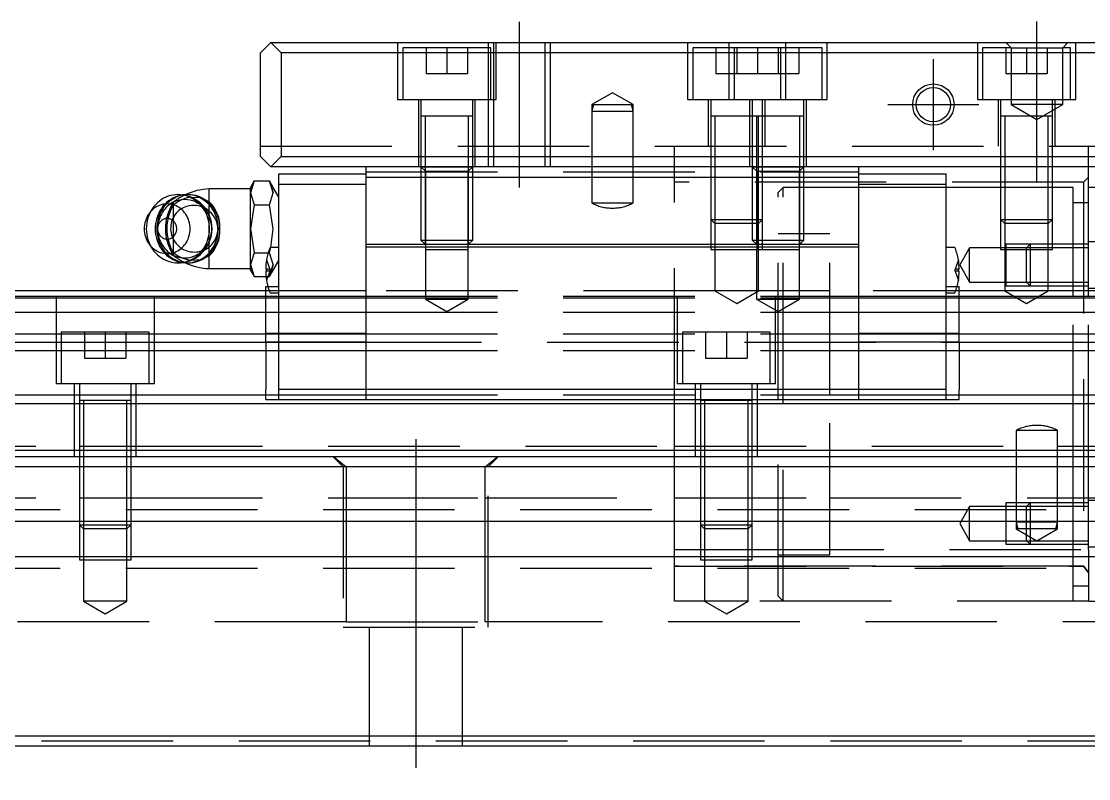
# Model space of a CAD drawing. Extents: x -13 to 750, y -349 to 120.
# Drawn here: x 131.9 to 235, y -320.8 to -247.6 of the extents above; entities that cross this region are included whole.
import ezdxf

# ---------------------------------------------------------------- set-up
doc = ezdxf.new("R2010")
doc.units = 0
doc.linetypes.add('CENTER', pattern=[50.8, 31.75, -6.35, 6.35, -6.35])
doc.linetypes.add('DASHED', pattern=[19.05, 12.7, -6.35])
doc.layers.get('0').update_dxf_attribs({"linetype": 'CONTINUOUS'})
doc.layers.add('CENTER', color=1, linetype='CENTER')

msp = doc.modelspace()

# ---------------------------------------------------------------- linework, layer by layer
at = {"color": 7, "linetype": 'CONTINUOUS'}
for p, q in [((156, -249.62), (155, -250.62)), ((157, -250.62), (156, -249.62)), ((156, -249.62), (304, -249.62)), ((155, -260.62), (155, -250.62)), ((157, -250.62), (157, -260.62)), ((303, -250.62), (157, -250.62)), ((175.5, -256.72), (170.5, -256.72)), ((175.5, -256.72), (170.5, -256.72)), ((202.35, -256.72), (198.5, -256.72)), ((203.5, -256.72), (198.5, -256.72)), ((202.5, -256.72), (202.35, -256.72)), ((207.5, -256.72), (202.5, -256.72)), ((155, -260.62), (156, -261.62)), ((156, -261.62), (157, -260.62)), ((157, -260.62), (303, -260.62)), ((304, -261.62), (156, -261.62)), ((165.2, -262.62), (165.2, -261.62)), ((212.8, -262.62), (212.8, -261.62)), ((235, -274.12), (235, -261.62)), ((156.77, -263.32), (156.77, -262.32)), ((156.77, -262.32), (165.2, -262.32)), ((165.2, -262.62), (212.8, -262.62)), ((165.2, -269.12), (165.2, -262.62)), ((212.8, -262.32), (221.23, -262.32)), ((212.8, -269.12), (212.8, -262.62)), ((221.23, -263.32), (221.23, -262.32)), ((154.04, -263.77), (150.04, -263.77)), ((150.04, -265.01), (150.04, -263.77)), ((154.4, -263), (154.04, -263.62)), ((154.4, -263), (154.04, -264.16)), ((154.04, -264.16), (154.04, -263.62)), ((154.4, -263), (154.4, -263)), ((154.4, -263), (155.87, -263)), ((156.22, -263.62), (155.87, -263)), ((156.22, -264.16), (155.87, -263)), ((156.77, -264.56), (156.22, -263.62)), ((156.77, -283.12), (156.77, -263.32)), ((156.77, -263.32), (165.2, -263.32)), ((212.8, -263.32), (221.23, -263.32)), ((221.23, -283.12), (221.23, -263.32)), ((238.77, -263.62), (235, -263.62)), ((145.24, -264.94), (145.05, -265.1)), ((145.44, -264.8), (145.24, -264.94)), ((145.64, -264.67), (145.44, -264.8)), ((145.86, -264.57), (145.64, -264.67)), ((146.08, -264.48), (145.86, -264.57)), ((146.31, -264.41), (146.08, -264.48)), ((146.55, -264.36), (146.31, -264.41)), ((146.78, -264.33), (146.55, -264.36)), ((147.02, -264.32), (146.78, -264.33)), ((147.26, -264.33), (147.02, -264.32)), ((147.5, -264.36), (147.26, -264.33)), ((147.88, -264.32), (147.47, -264.35)), ((147.73, -264.41), (147.5, -264.36)), ((147.96, -264.48), (147.73, -264.41)), ((148.12, -264.33), (147.88, -264.32)), ((148.03, -264.32), (147.88, -264.32)), ((148.19, -264.57), (147.96, -264.48)), ((148.27, -264.33), (148.03, -264.32)), ((148.36, -264.36), (148.12, -264.33)), ((148.4, -264.68), (148.19, -264.57)), ((148.51, -264.36), (148.27, -264.33)), ((148.59, -264.41), (148.36, -264.36)), ((148.61, -264.81), (148.4, -264.68)), ((148.74, -264.41), (148.51, -264.36)), ((148.82, -264.48), (148.59, -264.41)), ((148.81, -264.95), (148.61, -264.81)), ((148.97, -264.48), (148.74, -264.41)), ((149, -265.11), (148.81, -264.95)), ((149.04, -264.57), (148.82, -264.48)), ((149.2, -264.57), (148.97, -264.48)), ((149.26, -264.68), (149.04, -264.57)), ((149.42, -264.68), (149.2, -264.57)), ((149.47, -264.81), (149.26, -264.68)), ((149.28, -264.61), (150.04, -265.01)), ((149.62, -264.81), (149.42, -264.68)), ((149.67, -264.95), (149.47, -264.81)), ((149.82, -264.95), (149.62, -264.81)), ((149.86, -265.11), (149.67, -264.95)), ((150.01, -265.11), (149.82, -264.95)), ((154.04, -267.62), (154.04, -264.16)), ((154.04, -264.16), (154.4, -265.31)), ((155.87, -265.31), (156.22, -264.16)), ((144.56, -265.66), (144.2, -266.2)), ((144.43, -265.91), (144.31, -266.05)), ((144.56, -265.78), (144.43, -265.91)), ((144.71, -265.46), (144.56, -265.66)), ((144.69, -265.67), (144.56, -265.78)), ((144.84, -265.57), (144.69, -265.67)), ((144.88, -265.27), (144.71, -265.46)), ((144.99, -265.48), (144.84, -265.57)), ((145.05, -265.1), (144.88, -265.27)), ((145.15, -265.4), (144.99, -265.48)), ((145.31, -265.33), (145.15, -265.4)), ((145.48, -265.28), (145.31, -265.33)), ((145.65, -265.25), (145.48, -265.28)), ((145.82, -265.23), (145.65, -265.25)), ((146, -265.22), (145.82, -265.23)), ((146.17, -265.23), (146, -265.22)), ((146.34, -265.25), (146.17, -265.23)), ((146.51, -265.29), (146.34, -265.25)), ((146.68, -265.34), (146.51, -265.29)), ((146.84, -265.41), (146.68, -265.34)), ((147, -265.49), (146.84, -265.41)), ((147.15, -265.58), (147, -265.49)), ((147.29, -265.68), (147.15, -265.58)), ((147.43, -265.8), (147.29, -265.68)), ((147.56, -265.93), (147.43, -265.8)), ((147.67, -266.07), (147.56, -265.93)), ((149.17, -265.29), (149, -265.11)), ((149.34, -265.48), (149.17, -265.29)), ((149.49, -265.68), (149.34, -265.48)), ((149.62, -265.9), (149.49, -265.68)), ((149.74, -266.12), (149.62, -265.9)), ((150.03, -265.29), (149.86, -265.11)), ((150.19, -265.29), (150.01, -265.11)), ((150.2, -265.48), (150.03, -265.29)), ((150.35, -265.48), (150.19, -265.29)), ((150.34, -265.68), (150.2, -265.48)), ((150.48, -265.9), (150.34, -265.68)), ((150.5, -265.68), (150.35, -265.48)), ((150.59, -266.12), (150.48, -265.9)), ((150.63, -265.9), (150.5, -265.68)), ((150.75, -266.12), (150.63, -265.9)), ((154.4, -265.31), (154.04, -267.62)), ((154.4, -265.31), (155.87, -265.31)), ((156.22, -267.62), (155.87, -265.31)), ((143.88, -266.87), (143.83, -267.05)), ((143.94, -266.69), (143.88, -266.87)), ((144.02, -266.52), (143.94, -266.69)), ((144.1, -266.35), (144.02, -266.52)), ((144.2, -266.2), (144.1, -266.35)), ((144.31, -266.05), (144.2, -266.2)), ((145.28, -266.98), (145.23, -267.05)), ((145.33, -266.91), (145.28, -266.98)), ((145.39, -266.85), (145.33, -266.91)), ((145.46, -266.8), (145.39, -266.85)), ((145.52, -266.75), (145.46, -266.8)), ((145.59, -266.71), (145.52, -266.75)), ((145.67, -266.68), (145.59, -266.71)), ((145.75, -266.65), (145.67, -266.68)), ((145.82, -266.64), (145.75, -266.65)), ((145.9, -266.62), (145.82, -266.64)), ((145.99, -266.62), (145.9, -266.62)), ((146.07, -266.62), (145.99, -266.62)), ((146.15, -266.64), (146.07, -266.62)), ((146.22, -266.65), (146.15, -266.64)), ((146.3, -266.68), (146.22, -266.65)), ((146.38, -266.71), (146.3, -266.68)), ((146.45, -266.75), (146.38, -266.71)), ((146.52, -266.8), (146.45, -266.75)), ((146.58, -266.85), (146.52, -266.8)), ((146.64, -266.91), (146.58, -266.85)), ((146.69, -266.98), (146.64, -266.91)), ((146.74, -267.05), (146.69, -266.98)), ((147.78, -266.21), (147.67, -266.07)), ((147.88, -266.37), (147.78, -266.21)), ((147.96, -266.53), (147.88, -266.37)), ((148.03, -266.7), (147.96, -266.53)), ((148.09, -266.88), (148.03, -266.7)), ((148.14, -267.06), (148.09, -266.88)), ((149.84, -266.36), (149.74, -266.12)), ((149.92, -266.6), (149.84, -266.36)), ((149.98, -266.85), (149.92, -266.6)), ((150.03, -267.1), (149.98, -266.85)), ((150.69, -266.36), (150.59, -266.12)), ((150.78, -266.6), (150.69, -266.36)), ((150.85, -266.36), (150.75, -266.12)), ((150.84, -266.85), (150.78, -266.6)), ((150.89, -267.1), (150.84, -266.85)), ((150.93, -266.6), (150.85, -266.36)), ((151, -266.85), (150.93, -266.6)), ((151.04, -267.1), (151, -266.85)), ((143.8, -267.24), (143.77, -267.43)), ((143.77, -267.43), (143.77, -267.62)), ((143.77, -267.62), (143.77, -267.81)), ((143.77, -267.81), (143.8, -268)), ((143.83, -267.05), (143.8, -267.24)), ((143.8, -268), (143.83, -268.19)), ((145.08, -267.45), (145.06, -267.53)), ((145.06, -267.53), (145.06, -267.62)), ((145.06, -267.62), (145.06, -267.71)), ((145.06, -267.71), (145.08, -267.79)), ((145.09, -267.36), (145.08, -267.45)), ((145.08, -267.79), (145.09, -267.88)), ((145.12, -267.28), (145.09, -267.36)), ((145.09, -267.88), (145.12, -267.96)), ((145.15, -267.2), (145.12, -267.28)), ((145.12, -267.96), (145.15, -268.04)), ((145.19, -267.12), (145.15, -267.2)), ((145.15, -268.04), (145.19, -268.12)), ((145.23, -267.05), (145.19, -267.12)), ((146.79, -267.12), (146.74, -267.05)), ((146.82, -267.2), (146.79, -267.12)), ((146.79, -268.12), (146.82, -268.04)), ((146.85, -267.28), (146.82, -267.2)), ((146.82, -268.04), (146.85, -267.96)), ((146.88, -267.36), (146.85, -267.28)), ((146.85, -267.96), (146.88, -267.88)), ((146.9, -267.45), (146.88, -267.36)), ((146.88, -267.88), (146.9, -267.79)), ((146.91, -267.53), (146.9, -267.45)), ((146.9, -267.79), (146.91, -267.71)), ((146.91, -267.62), (146.91, -267.53)), ((146.91, -267.71), (146.91, -267.62)), ((148.18, -267.25), (148.14, -267.06)), ((148.14, -268.18), (148.18, -267.99)), ((148.2, -267.43), (148.18, -267.25)), ((148.18, -267.99), (148.2, -267.81)), ((148.2, -267.62), (148.2, -267.43)), ((148.2, -267.81), (148.2, -267.62)), ((150.06, -267.36), (150.03, -267.1)), ((150.03, -268.14), (150.06, -267.88)), ((150.07, -267.62), (150.06, -267.36)), ((150.06, -267.88), (150.07, -267.62)), ((150.92, -267.36), (150.89, -267.1)), ((150.89, -268.14), (150.92, -267.88)), ((150.93, -267.62), (150.92, -267.36)), ((150.92, -267.88), (150.93, -267.62)), ((151.07, -267.36), (151.04, -267.1)), ((151.04, -268.14), (151.07, -267.88)), ((151.08, -267.62), (151.07, -267.36)), ((151.07, -267.88), (151.08, -267.62)), ((154.04, -267.62), (154.4, -269.93)), ((154.04, -271.08), (154.04, -267.62)), ((156, -269.42), (156.22, -267.62)), ((143.83, -268.19), (143.88, -268.37)), ((143.88, -268.37), (143.94, -268.55)), ((143.94, -268.55), (144.02, -268.72)), ((144.02, -268.72), (144.1, -268.89)), ((144.1, -268.89), (144.2, -269.04)), ((144.2, -269.04), (144.31, -269.19)), ((144.2, -269.04), (144.56, -269.58)), ((145.19, -268.12), (145.23, -268.19)), ((145.23, -268.19), (145.28, -268.26)), ((145.28, -268.26), (145.33, -268.33)), ((145.33, -268.33), (145.39, -268.39)), ((145.39, -268.39), (145.46, -268.44)), ((145.46, -268.44), (145.52, -268.49)), ((145.52, -268.49), (145.59, -268.53)), ((145.59, -268.53), (145.67, -268.56)), ((145.67, -268.56), (145.75, -268.59)), ((145.75, -268.59), (145.82, -268.6)), ((145.82, -268.6), (145.9, -268.62)), ((145.9, -268.62), (145.99, -268.62)), ((145.99, -268.62), (146.07, -268.62)), ((146.07, -268.62), (146.15, -268.6)), ((146.15, -268.6), (146.22, -268.59)), ((146.22, -268.59), (146.3, -268.56)), ((146.3, -268.56), (146.38, -268.53)), ((146.38, -268.53), (146.45, -268.49)), ((146.45, -268.49), (146.52, -268.44)), ((146.52, -268.44), (146.58, -268.39)), ((146.58, -268.39), (146.64, -268.33)), ((146.64, -268.33), (146.69, -268.26)), ((146.69, -268.26), (146.74, -268.19)), ((146.74, -268.19), (146.79, -268.12)), ((147.67, -269.17), (147.78, -269.03)), ((147.78, -269.03), (147.88, -268.87)), ((147.88, -268.87), (147.96, -268.71)), ((147.96, -268.71), (148.03, -268.54)), ((148.03, -268.54), (148.09, -268.36)), ((148.09, -268.36), (148.14, -268.18)), ((149.74, -269.12), (149.84, -268.88)), ((149.84, -268.88), (149.92, -268.64)), ((149.92, -268.64), (149.98, -268.39)), ((149.98, -268.39), (150.03, -268.14)), ((150.59, -269.12), (150.69, -268.88)), ((150.69, -268.88), (150.78, -268.64)), ((150.75, -269.12), (150.85, -268.88)), ((150.78, -268.64), (150.84, -268.39)), ((150.84, -268.39), (150.89, -268.14)), ((150.85, -268.88), (150.93, -268.64)), ((150.93, -268.64), (151, -268.39)), ((151, -268.39), (151.04, -268.14)), ((144.31, -269.19), (144.43, -269.33)), ((144.43, -269.33), (144.56, -269.46)), ((144.56, -269.46), (144.69, -269.57)), ((144.56, -269.58), (144.71, -269.78)), ((144.69, -269.57), (144.84, -269.67)), ((144.71, -269.78), (144.88, -269.97)), ((144.84, -269.67), (144.99, -269.76)), ((144.88, -269.97), (145.05, -270.14)), ((144.99, -269.76), (145.15, -269.84)), ((145.15, -269.84), (145.31, -269.91)), ((145.31, -269.91), (145.48, -269.96)), ((145.48, -269.96), (145.65, -269.99)), ((145.65, -269.99), (145.82, -270.01)), ((145.82, -270.01), (146, -270.02)), ((146, -270.02), (146.17, -270.01)), ((146.17, -270.01), (146.34, -269.99)), ((146.34, -269.99), (146.51, -269.95)), ((146.51, -269.95), (146.68, -269.9)), ((146.68, -269.9), (146.84, -269.83)), ((146.84, -269.83), (147, -269.75)), ((147, -269.75), (147.15, -269.66)), ((147.15, -269.66), (147.29, -269.56)), ((147.29, -269.56), (147.43, -269.44)), ((147.43, -269.44), (147.56, -269.31)), ((147.56, -269.31), (147.67, -269.17)), ((149, -270.13), (149.17, -269.95)), ((149.17, -269.95), (149.34, -269.76)), ((149.34, -269.76), (149.49, -269.56)), ((149.49, -269.56), (149.62, -269.34)), ((149.62, -269.34), (149.74, -269.12)), ((149.86, -270.13), (150.03, -269.95)), ((150.01, -270.13), (150.19, -269.95)), ((150.03, -269.95), (150.2, -269.76)), ((150.19, -269.95), (150.35, -269.76)), ((150.2, -269.76), (150.34, -269.56)), ((150.34, -269.56), (150.48, -269.34)), ((150.35, -269.76), (150.5, -269.56)), ((150.48, -269.34), (150.59, -269.12)), ((150.5, -269.56), (150.63, -269.34)), ((150.63, -269.34), (150.75, -269.12)), ((154.4, -269.93), (154.04, -271.08)), ((154.4, -269.93), (155.74, -269.93)), ((156.77, -269.42), (155.99, -269.42)), ((165.2, -269.12), (212.8, -269.12)), ((165.2, -269.37), (165.2, -269.12)), ((165.2, -283.12), (165.2, -269.37)), ((165.2, -269.37), (212.8, -269.37)), ((212.8, -269.37), (212.8, -269.12)), ((212.8, -283.12), (212.8, -269.37)), ((222.01, -269.42), (221.23, -269.42)), ((145.05, -270.14), (145.24, -270.3)), ((145.24, -270.3), (145.44, -270.44)), ((145.44, -270.44), (145.64, -270.57)), ((145.64, -270.57), (145.86, -270.67)), ((145.86, -270.67), (146.08, -270.76)), ((146.08, -270.76), (146.31, -270.83)), ((146.31, -270.83), (146.55, -270.88)), ((146.55, -270.88), (146.78, -270.91)), ((146.78, -270.91), (147.02, -270.92)), ((147.02, -270.92), (147.26, -270.91)), ((147.26, -270.91), (147.5, -270.88)), ((147.47, -270.89), (147.88, -270.92)), ((147.5, -270.88), (147.73, -270.83)), ((147.73, -270.83), (147.96, -270.76)), ((147.88, -270.92), (148.12, -270.91)), ((147.88, -270.92), (148.03, -270.92)), ((147.96, -270.76), (148.19, -270.67)), ((148.03, -270.92), (148.27, -270.91)), ((148.12, -270.91), (148.36, -270.88)), ((148.19, -270.67), (148.4, -270.56)), ((148.27, -270.91), (148.51, -270.88)), ((148.36, -270.88), (148.59, -270.83)), ((148.4, -270.56), (148.61, -270.43)), ((148.51, -270.88), (148.74, -270.83)), ((148.59, -270.83), (148.82, -270.76)), ((148.61, -270.43), (148.81, -270.29)), ((148.74, -270.83), (148.97, -270.76)), ((148.81, -270.29), (149, -270.13)), ((148.82, -270.76), (149.04, -270.67)), ((148.97, -270.76), (149.2, -270.67)), ((149.04, -270.67), (149.26, -270.56)), ((149.2, -270.67), (149.42, -270.56)), ((149.26, -270.56), (149.47, -270.43)), ((150.04, -270.23), (149.28, -270.63)), ((149.42, -270.56), (149.62, -270.43)), ((149.47, -270.43), (149.67, -270.29)), ((149.62, -270.43), (149.82, -270.29)), ((149.67, -270.29), (149.86, -270.13)), ((149.82, -270.29), (150.01, -270.13)), ((150.04, -271.47), (150.04, -270.23)), ((154.04, -271.62), (154.04, -271.08)), ((154.04, -271.08), (154.4, -272.24)), ((150.04, -271.47), (154.04, -271.47)), ((154.04, -271.62), (154.4, -272.24)), ((155.5, -271.52), (155.58, -271.52)), ((155.58, -271.72), (155.5, -271.72)), ((155.58, -271.52), (155.58, -271.72)), ((222.42, -271.72), (222.42, -271.52)), ((222.42, -271.52), (222.5, -271.52)), ((222.5, -271.72), (222.42, -271.72)), ((154.4, -272.24), (154.4, -272.24)), ((154.4, -272.24), (155.53, -272.24)), ((155.5, -273.19), (155.71, -273.19)), ((155.5, -275.79), (155.5, -273.19)), ((222.29, -273.19), (222.5, -273.19)), ((222.5, -275.79), (222.5, -273.19)), ((0, -274.12), (155.5, -274.12)), ((155.5, -273.62), (28, -273.62)), ((155.99, -273.82), (156.77, -273.82)), ((221.23, -273.82), (222.01, -273.82)), ((222.5, -274.12), (237.5, -274.12)), ((0, -274.28), (155.5, -274.28)), ((222.5, -274.28), (237.5, -274.28)), ((0, -275.68), (155.5, -275.68)), ((155.5, -277.7), (155.5, -275.79)), ((222.5, -275.68), (237.5, -275.68)), ((222.5, -277.7), (222.5, -275.79)), ((0, -277.76), (155.5, -277.76)), ((155.5, -278.55), (155.5, -277.7)), ((155.5, -277.7), (156.77, -277.7)), ((221.23, -277.7), (222.5, -277.7)), ((222.5, -278.55), (222.5, -277.7)), ((222.5, -277.76), (237.5, -277.76)), ((0, -279.38), (155.5, -279.38)), ((155.5, -278.55), (155.5, -283.16)), ((155.5, -278.55), (156.77, -278.55)), ((221.23, -278.55), (222.5, -278.55)), ((222.5, -278.55), (222.5, -283.16)), ((222.5, -279.38), (237.5, -279.38)), ((155.5, -284.12), (155.5, -283.16)), ((156.77, -284.12), (156.77, -283.12)), ((156.77, -283.12), (165.2, -283.12)), ((165.2, -284.12), (165.2, -283.12)), ((165.2, -283.12), (212.8, -283.12)), ((212.8, -283.12), (221.23, -283.12)), ((212.8, -284.12), (212.8, -283.12)), ((221.23, -284.12), (221.23, -283.12)), ((222.5, -284.12), (222.5, -283.16)), ((0, -283.67), (155.5, -283.67)), ((0, -284.52), (460, -284.52)), ((142.5, -284.22), (137.5, -284.22)), ((155.5, -284.12), (156.77, -284.12)), ((156.77, -284.12), (165.2, -284.12)), ((165.2, -284.12), (212.8, -284.12)), ((202.5, -284.22), (197.5, -284.22)), ((212.8, -284.12), (221.23, -284.12)), ((221.23, -284.12), (222.5, -284.12)), ((222.5, -283.67), (237.5, -283.67)), ((0, -289.02), (460, -289.02)), ((1, -289.62), (459, -289.62)), ((458, -290.62), (2, -290.62)), ((458, -295.92), (2, -295.92)), ((458, -299.32), (2, -299.32)), ((2, -316.62), (458, -316.62)), ((459, -317.62), (1, -317.62))]:
    msp.add_line(p, q, dxfattribs=at)
at = {"color": 3, "linetype": 'DASHED'}
for p, q in [((168.25, -249.62), (168.25, -255.12)), ((168.75, -250.12), (168.75, -255.12)), ((177.25, -250.12), (168.75, -250.12)), ((171, -250.12), (171, -252.62)), ((173, -250.12), (173, -252.62)), ((175, -250.12), (175, -252.62)), ((177, -249.62), (177, -250.12)), ((177, -250.12), (177, -255.12)), ((177.25, -255.12), (177.25, -250.12)), ((177.5, -249.62), (177.5, -261.62)), ((177.75, -255.12), (177.75, -249.62)), ((182.5, -261.62), (182.5, -249.62)), ((183, -261.62), (183, -249.62)), ((196.25, -249.62), (196.25, -255.12)), ((196.75, -250.12), (196.75, -255.12)), ((200.75, -250.12), (196.75, -250.12)), ((199, -250.12), (199, -252.62)), ((200.25, -249.62), (200.25, -255.12)), ((200.75, -250.12), (200.75, -255.12)), ((209.25, -250.12), (200.75, -250.12)), ((201, -250.12), (201, -252.62)), ((203, -250.12), (203, -252.62)), ((205, -250.12), (205, -252.62)), ((205.25, -255.12), (205.25, -250.12)), ((205.75, -255.12), (205.75, -249.62)), ((207, -250.12), (207, -252.62)), ((209.25, -255.12), (209.25, -250.12)), ((209.75, -255.12), (209.75, -249.62)), ((224.25, -249.62), (224.25, -255.12)), ((224.75, -250.12), (224.75, -255.12)), ((227.5, -250.12), (224.75, -250.12)), ((227, -249.62), (227.5, -250.12)), ((227, -250.12), (227, -252.62)), ((227.5, -250.12), (227.5, -255.62)), ((227.5, -250.12), (232.5, -250.12)), ((229, -250.12), (229, -252.62)), ((231, -250.12), (231, -252.62)), ((232.5, -250.12), (233, -249.62)), ((232.5, -255.62), (232.5, -250.12)), ((233.25, -250.12), (232.5, -250.12)), ((233.25, -255.12), (233.25, -250.12)), ((233.75, -255.12), (233.75, -249.62)), ((171, -252.62), (173, -252.62)), ((173, -252.62), (175, -252.62)), ((199, -252.62), (201, -252.62)), ((201, -252.62), (203, -252.62)), ((203, -252.62), (205, -252.62)), ((205, -252.62), (207, -252.62)), ((227, -252.62), (229, -252.62)), ((229, -252.62), (231, -252.62)), ((189, -254.47), (187, -255.62)), ((191, -255.62), (189, -254.47)), ((168.25, -255.12), (177.75, -255.12)), ((170.25, -255.12), (170.25, -261.62)), ((170.5, -255.12), (170.5, -256.72)), ((175.5, -256.72), (175.5, -255.12)), ((175.75, -261.62), (175.75, -255.12)), ((177, -255.12), (177, -261.62)), ((187, -255.62), (187, -256.25)), ((187.17, -255.62), (187, -256.25)), ((187, -255.62), (189, -255.62)), ((189, -255.62), (191, -255.62)), ((191, -256.25), (190.83, -255.62)), ((191, -256.25), (191, -255.62)), ((196.25, -255.12), (200.25, -255.12)), ((198.25, -255.12), (198.25, -259.62)), ((198.5, -255.12), (198.5, -256.72)), ((200.25, -255.12), (209.75, -255.12)), ((202.25, -255.12), (202.25, -261.62)), ((202.5, -255.12), (202.5, -256.72)), ((203.5, -256.72), (203.5, -255.12)), ((203.75, -259.62), (203.75, -255.12)), ((207.5, -256.72), (207.5, -255.12)), ((207.75, -261.62), (207.75, -255.12)), ((224.25, -255.12), (233.75, -255.12)), ((226.25, -255.12), (226.25, -259.62)), ((226.5, -255.12), (226.5, -256.72)), ((227.5, -255.62), (230, -257.06)), ((232.5, -255.62), (227.5, -255.62)), ((230, -257.06), (232.5, -255.62)), ((231.5, -256.72), (231.5, -255.12)), ((231.75, -259.62), (231.75, -255.12)), ((170.5, -256.72), (170.5, -261.62)), ((170.5, -256.72), (170.5, -256.72)), ((170.5, -256.72), (170.5, -256.73)), ((175.5, -256.72), (170.5, -256.72)), ((170.9, -256.72), (170.9, -261.62)), ((175.1, -261.62), (175.1, -256.72)), ((175.5, -256.72), (175.5, -256.72)), ((175.5, -261.62), (175.5, -256.72)), ((175.5, -256.73), (175.5, -256.72)), ((187, -256.25), (187, -261.62)), ((187, -256.25), (191, -256.25)), ((191, -261.62), (191, -256.25)), ((198.5, -256.72), (198.5, -259.62)), ((198.5, -256.72), (198.5, -256.72)), ((198.5, -256.72), (198.5, -256.73)), ((203.5, -256.72), (198.5, -256.72)), ((198.9, -256.72), (198.9, -259.62)), ((202.5, -256.72), (202.5, -256.73)), ((202.5, -256.72), (202.5, -261.62)), ((202.5, -256.72), (202.5, -256.72)), ((207.5, -256.72), (202.5, -256.72)), ((202.9, -256.72), (202.9, -261.62)), ((203.1, -259.62), (203.1, -256.72)), ((203.5, -256.72), (203.5, -256.72)), ((203.5, -259.62), (203.5, -256.72)), ((203.5, -256.73), (203.5, -256.72)), ((207.1, -261.62), (207.1, -256.72)), ((207.5, -256.73), (207.5, -256.72)), ((207.5, -256.72), (207.5, -256.72)), ((207.5, -261.62), (207.5, -256.72)), ((226.5, -256.72), (226.5, -259.62)), ((226.5, -256.72), (226.5, -256.72)), ((226.5, -256.72), (226.5, -256.73)), ((231.5, -256.72), (226.5, -256.72)), ((226.9, -256.72), (226.9, -259.62)), ((231.1, -259.62), (231.1, -256.72)), ((231.5, -256.72), (231.5, -256.72)), ((231.5, -259.62), (231.5, -256.72)), ((231.5, -256.73), (231.5, -256.72)), ((155, -259.62), (305, -259.62)), ((195, -261.62), (195, -259.62)), ((198.5, -259.62), (198.5, -261.62)), ((198.5, -259.62), (198.5, -261.62)), ((198.9, -259.62), (198.9, -261.62)), ((203.1, -261.62), (203.1, -259.62)), ((203.5, -261.62), (203.5, -259.62)), ((203.5, -261.62), (203.5, -259.62)), ((226.5, -259.62), (226.5, -261.62)), ((226.5, -259.62), (226.5, -261.62)), ((226.9, -259.62), (226.9, -261.62)), ((231.1, -261.62), (231.1, -259.62)), ((231.5, -261.62), (231.5, -259.62)), ((231.5, -261.62), (231.5, -259.62)), ((235, -261.62), (235, -259.62)), ((170.5, -261.62), (170.94, -262.06)), ((170.5, -261.62), (170.5, -268.72)), ((170.5, -261.62), (175.5, -261.62)), ((170.9, -261.62), (170.9, -269.12)), ((175.06, -262.06), (175.5, -261.62)), ((175.1, -269.12), (175.1, -261.62)), ((175.5, -268.72), (175.5, -261.62)), ((187, -261.62), (187, -265.12)), ((191, -265.12), (191, -261.62)), ((195, -284.12), (195, -261.62)), ((198.5, -261.62), (198.5, -266.72)), ((198.5, -261.62), (198.5, -266.72)), ((198.9, -261.62), (198.9, -267.12)), ((202.5, -261.62), (202.94, -262.06)), ((202.5, -261.62), (202.5, -268.72)), ((202.5, -261.62), (207.5, -261.62)), ((202.9, -261.62), (202.9, -269.12)), ((203.1, -267.12), (203.1, -261.62)), ((203.5, -266.72), (203.5, -261.62)), ((203.5, -266.72), (203.5, -261.62)), ((207.06, -262.06), (207.5, -261.62)), ((207.1, -269.12), (207.1, -261.62)), ((207.5, -268.72), (207.5, -261.62)), ((226.5, -261.62), (226.5, -266.72)), ((226.5, -261.62), (226.5, -266.72)), ((226.9, -261.62), (226.9, -267.12)), ((231.1, -267.12), (231.1, -261.62)), ((231.5, -266.72), (231.5, -261.62)), ((231.5, -266.72), (231.5, -261.62)), ((165.2, -262.12), (212.8, -262.12)), ((170.94, -262.06), (170.94, -269.62)), ((170.94, -262.06), (175.06, -262.06)), ((175.06, -269.62), (175.06, -262.06)), ((202.94, -262.06), (202.94, -269.62)), ((202.94, -262.06), (207.06, -262.06)), ((207.06, -269.62), (207.06, -262.06)), ((235, -262.62), (234.5, -263.12)), ((154.04, -264.16), (154.4, -263)), ((155.87, -263), (156.22, -264.16)), ((234.5, -263.12), (195, -263.12)), ((205.5, -263.62), (205, -264.12)), ((207.1, -263.62), (205.5, -263.62)), ((205.5, -283.62), (205.5, -263.62)), ((207.5, -263.62), (207.1, -263.62)), ((212.8, -263.62), (207.5, -263.62)), ((221.23, -263.62), (212.8, -263.62)), ((226.5, -263.62), (221.23, -263.62)), ((226.9, -263.62), (226.5, -263.62)), ((231.1, -263.62), (226.9, -263.62)), ((231.5, -263.62), (231.1, -263.62)), ((233.5, -263.62), (231.5, -263.62)), ((233.5, -269.12), (233.5, -263.62)), ((234.5, -263.12), (234.5, -300.24)), ((146.12, -264.92), (145.93, -265.08)), ((146.24, -264.95), (146.05, -265.11)), ((146.33, -264.78), (146.12, -264.92)), ((146.44, -264.81), (146.24, -264.95)), ((146.54, -264.65), (146.33, -264.78)), ((146.65, -264.68), (146.44, -264.81)), ((146.76, -264.55), (146.54, -264.65)), ((146.86, -264.57), (146.65, -264.68)), ((146.68, -264.98), (146.92, -264.89)), ((146.99, -264.46), (146.76, -264.55)), ((147.09, -264.48), (146.86, -264.57)), ((146.92, -264.89), (147.18, -264.82)), ((147.23, -264.4), (146.99, -264.46)), ((147.05, -264.32), (147.02, -264.32)), ((147.32, -264.41), (147.09, -264.48)), ((147.18, -264.82), (147.44, -264.78)), ((147.47, -264.35), (147.23, -264.4)), ((147.55, -264.36), (147.32, -264.41)), ((147.44, -264.78), (147.7, -264.77)), ((147.79, -264.33), (147.55, -264.36)), ((147.7, -264.77), (147.96, -264.79)), ((148.03, -264.32), (147.79, -264.33)), ((147.96, -264.79), (148.22, -264.83)), ((148.22, -264.83), (148.47, -264.9)), ((148.26, -264.56), (149.28, -264.61)), ((148.47, -264.9), (148.72, -265)), ((205, -283.62), (205, -264.12)), ((144.43, -265.88), (144.31, -266.11)), ((144.56, -265.66), (144.43, -265.88)), ((145.29, -265.87), (145.17, -266.1)), ((145.43, -265.65), (145.29, -265.87)), ((145.43, -265.9), (145.31, -266.12)), ((145.58, -265.45), (145.43, -265.65)), ((145.56, -265.68), (145.43, -265.9)), ((145.71, -265.48), (145.56, -265.68)), ((145.75, -265.26), (145.58, -265.45)), ((145.88, -265.29), (145.71, -265.48)), ((145.93, -265.08), (145.75, -265.26)), ((146.05, -265.11), (145.88, -265.29)), ((146.6, -265.3), (146.6, -265.02)), ((146.6, -269.94), (146.6, -265.3)), ((148.72, -265), (148.95, -265.13)), ((148.95, -265.13), (148.99, -265.15)), ((149.16, -265.26), (148.97, -265.13)), ((149.35, -265.42), (149.16, -265.26)), ((149.52, -265.59), (149.35, -265.42)), ((149.67, -265.77), (149.52, -265.59)), ((149.81, -265.97), (149.67, -265.77)), ((149.94, -266.18), (149.81, -265.97)), ((150.04, -270.23), (150.04, -265.01)), ((187, -265.12), (191, -265.12)), ((188.94, -265.62), (189.06, -265.62)), ((235, -265.12), (233.5, -265.12)), ((144.06, -266.84), (144.01, -267.1)), ((144.12, -266.59), (144.06, -266.84)), ((144.21, -266.34), (144.12, -266.59)), ((144.31, -266.11), (144.21, -266.34)), ((144.92, -266.84), (144.87, -267.1)), ((144.98, -266.59), (144.92, -266.84)), ((145.07, -266.34), (144.98, -266.59)), ((145.07, -266.85), (145.02, -267.1)), ((145.17, -266.1), (145.07, -266.34)), ((145.13, -266.6), (145.07, -266.85)), ((145.21, -266.36), (145.13, -266.6)), ((145.31, -266.12), (145.21, -266.36)), ((150.05, -266.4), (149.94, -266.18)), ((150.13, -266.64), (150.05, -266.4)), ((150.2, -266.88), (150.13, -266.64)), ((150.25, -267.12), (150.2, -266.88)), ((198.5, -266.72), (198.9, -267.12)), ((198.5, -266.72), (198.5, -269.62)), ((198.5, -266.72), (203.5, -266.72)), ((203.1, -267.12), (203.5, -266.72)), ((203.5, -269.62), (203.5, -266.72)), ((226.5, -266.72), (226.9, -267.12)), ((226.5, -266.72), (226.5, -269.62)), ((226.5, -266.72), (231.5, -266.72)), ((231.1, -267.12), (231.5, -266.72)), ((231.5, -269.62), (231.5, -266.72)), ((143.98, -267.36), (143.97, -267.62)), ((143.97, -267.62), (143.98, -267.88)), ((144.01, -267.1), (143.98, -267.36)), ((143.98, -267.88), (144.01, -268.14)), ((144.84, -267.36), (144.83, -267.62)), ((144.83, -267.62), (144.84, -267.88)), ((144.87, -267.1), (144.84, -267.36)), ((144.84, -267.88), (144.87, -268.14)), ((144.99, -267.36), (144.98, -267.62)), ((144.98, -267.62), (144.99, -267.88)), ((145.02, -267.1), (144.99, -267.36)), ((144.99, -267.88), (145.02, -268.14)), ((150.29, -267.37), (150.25, -267.12)), ((150.25, -268.12), (150.29, -267.87)), ((150.3, -267.62), (150.29, -267.37)), ((150.29, -267.87), (150.3, -267.62)), ((198.9, -267.12), (198.9, -269.62)), ((203.1, -267.12), (198.9, -267.12)), ((203.1, -269.62), (203.1, -267.12)), ((226.9, -267.12), (226.9, -269.62)), ((231.1, -267.12), (226.9, -267.12)), ((231.1, -269.62), (231.1, -267.12)), ((144.01, -268.14), (144.06, -268.4)), ((144.06, -268.4), (144.12, -268.65)), ((144.12, -268.65), (144.21, -268.9)), ((144.21, -268.9), (144.31, -269.13)), ((144.87, -268.14), (144.92, -268.4)), ((144.92, -268.4), (144.98, -268.65)), ((144.98, -268.65), (145.07, -268.9)), ((145.02, -268.14), (145.07, -268.39)), ((145.07, -268.39), (145.13, -268.64)), ((145.07, -268.9), (145.17, -269.14)), ((145.13, -268.64), (145.21, -268.88)), ((145.21, -268.88), (145.31, -269.12)), ((149.81, -269.27), (149.94, -269.06)), ((149.94, -269.06), (150.05, -268.84)), ((150.05, -268.84), (150.13, -268.6)), ((150.13, -268.6), (150.2, -268.36)), ((150.2, -268.36), (150.25, -268.12)), ((170.5, -268.72), (170.9, -269.12)), ((170.5, -268.72), (175.5, -268.72)), ((175.1, -269.12), (175.5, -268.72)), ((202.5, -268.72), (202.9, -269.12)), ((202.5, -268.72), (207.5, -268.72)), ((210, -268.12), (205, -268.12)), ((207.1, -269.12), (207.5, -268.72)), ((210, -283.62), (210, -268.12)), ((245, -268.87), (235, -268.87)), ((144.31, -269.13), (144.43, -269.36)), ((144.43, -269.36), (144.56, -269.58)), ((145.17, -269.14), (145.29, -269.37)), ((145.29, -269.37), (145.43, -269.58)), ((145.31, -269.12), (145.43, -269.34)), ((145.43, -269.34), (145.56, -269.56)), ((145.43, -269.58), (145.58, -269.79)), ((145.56, -269.56), (145.71, -269.76)), ((145.58, -269.79), (145.75, -269.98)), ((145.71, -269.76), (145.88, -269.95)), ((145.75, -269.98), (145.93, -270.16)), ((145.88, -269.95), (146.05, -270.13)), ((146.6, -270.22), (146.6, -269.94)), ((148.99, -270.09), (148.77, -270.21)), ((148.97, -270.11), (149.16, -269.98)), ((149.16, -269.98), (149.35, -269.82)), ((149.35, -269.82), (149.52, -269.65)), ((149.52, -269.65), (149.67, -269.47)), ((149.67, -269.47), (149.81, -269.27)), ((155.74, -269.93), (155.87, -269.93)), ((155.87, -269.93), (156, -269.42)), ((156.22, -271.08), (155.87, -269.93)), ((170.93, -269.62), (170.93, -274.42)), ((170.93, -269.62), (175.07, -269.62)), ((175.07, -274.42), (175.07, -269.62)), ((198.5, -269.62), (203.5, -269.62)), ((198.9, -269.62), (198.9, -273.62)), ((202.93, -269.62), (202.93, -274.42)), ((202.93, -269.62), (207.07, -269.62)), ((203.1, -273.62), (203.1, -269.62)), ((207.07, -274.42), (207.07, -269.62)), ((223.5, -269.47), (222.55, -271.12)), ((227, -269.47), (223.5, -269.47)), ((223.5, -272.77), (223.5, -269.47)), ((226.5, -269.62), (231.5, -269.62)), ((226.9, -269.62), (226.9, -273.62)), ((229.35, -269.12), (227, -269.12)), ((227, -269.12), (227, -273.12)), ((229, -269.47), (227, -269.47)), ((229.35, -269.12), (229, -269.47)), ((231.5, -269.47), (229, -269.47)), ((229, -272.77), (229, -269.47)), ((231.5, -269.12), (229.35, -269.12)), ((231.5, -269.12), (229.35, -269.12)), ((229.35, -269.12), (229.35, -269.62)), ((229.35, -269.62), (229.35, -273.12)), ((231.1, -273.62), (231.1, -269.62)), ((235, -269.12), (231.5, -269.12)), ((235, -269.12), (231.5, -269.12)), ((235, -269.47), (231.5, -269.47)), ((233.5, -269.47), (233.5, -269.12)), ((233.5, -272.77), (233.5, -269.47)), ((145.93, -270.16), (146.12, -270.32)), ((146.05, -270.13), (146.24, -270.29)), ((146.12, -270.32), (146.33, -270.46)), ((146.24, -270.29), (146.44, -270.43)), ((146.33, -270.46), (146.54, -270.58)), ((146.44, -270.43), (146.65, -270.56)), ((146.73, -270.28), (146.49, -270.17)), ((146.54, -270.58), (146.76, -270.69)), ((146.65, -270.56), (146.86, -270.67)), ((146.98, -270.37), (146.73, -270.28)), ((146.76, -270.69), (146.99, -270.78)), ((146.86, -270.67), (147.09, -270.76)), ((147.24, -270.43), (146.98, -270.37)), ((146.99, -270.78), (147.23, -270.84)), ((147.02, -270.92), (147.05, -270.92)), ((147.09, -270.76), (147.32, -270.83)), ((147.23, -270.84), (147.47, -270.89)), ((147.5, -270.46), (147.24, -270.43)), ((147.32, -270.83), (147.55, -270.88)), ((147.76, -270.47), (147.5, -270.46)), ((147.55, -270.88), (147.79, -270.91)), ((148.02, -270.45), (147.76, -270.47)), ((147.79, -270.91), (148.03, -270.92)), ((148.28, -270.39), (148.02, -270.45)), ((149.28, -270.63), (148.26, -270.68)), ((148.53, -270.31), (148.28, -270.39)), ((148.77, -270.21), (148.53, -270.31)), ((154.4, -272.24), (154.04, -271.08)), ((155.58, -270.62), (155.9, -271.52)), ((156.22, -271.08), (155.87, -272.24)), ((155.87, -272.24), (156.22, -271.08)), ((156.22, -271.62), (156.77, -270.68)), ((222.42, -270.62), (222.1, -271.52)), ((222.55, -271.12), (223.5, -272.77)), ((155.9, -271.52), (155.58, -271.52)), ((155.9, -271.72), (155.58, -272.62)), ((155.9, -271.72), (155.58, -271.72)), ((155.87, -272.24), (156.22, -271.62)), ((155.9, -271.52), (155.94, -271.62)), ((155.9, -271.72), (155.94, -271.62)), ((222.1, -271.52), (222.06, -271.62)), ((222.1, -271.72), (222.06, -271.62)), ((222.42, -271.52), (222.1, -271.52)), ((222.1, -271.72), (222.42, -272.62)), ((222.42, -271.72), (222.1, -271.72)), ((155.53, -272.24), (155.87, -272.24)), ((155.71, -273.19), (156.77, -273.19)), ((221.23, -273.19), (222.29, -273.19)), ((223.5, -272.77), (227, -272.77)), ((227, -272.77), (229, -272.77)), ((227, -273.12), (229.35, -273.12)), ((229, -272.77), (229.35, -273.12)), ((229, -272.77), (235, -272.77)), ((229.35, -273.12), (235, -273.12)), ((229.35, -273.12), (235, -273.12)), ((233.5, -273.12), (233.5, -272.77)), ((233.5, -274.12), (233.5, -273.12)), ((135.25, -274.12), (135.25, -282.62)), ((144.75, -282.62), (144.75, -274.12)), ((155.84, -273.62), (155.5, -273.62)), ((155.5, -274.12), (156.77, -274.12)), ((156.77, -273.62), (155.84, -273.62)), ((165.2, -273.62), (156.77, -273.62)), ((156.77, -274.12), (165.2, -274.12)), ((198.9, -273.62), (165.2, -273.62)), ((165.2, -274.12), (212.8, -274.12)), ((195.25, -274.12), (195.25, -282.62)), ((198.9, -273.62), (201, -274.83)), ((203.1, -273.62), (198.9, -273.62)), ((201, -274.83), (203.1, -273.62)), ((210, -273.62), (203.1, -273.62)), ((204.75, -282.62), (204.75, -274.12)), ((226.9, -273.62), (210, -273.62)), ((212.8, -274.12), (221.23, -274.12)), ((221.23, -274.12), (222.5, -274.12)), ((226.9, -273.62), (229, -274.83)), ((231.1, -273.62), (226.9, -273.62)), ((229, -274.83), (231.1, -273.62)), ((233.5, -273.62), (231.1, -273.62)), ((235, -273.62), (233.5, -273.62)), ((233.5, -289.62), (233.5, -274.12)), ((235, -273.37), (245, -273.37)), ((237.5, -273.62), (235, -273.62)), ((235, -289.62), (235, -274.12)), ((155.5, -274.28), (156.77, -274.28)), ((156.77, -274.28), (165.2, -274.28)), ((165.2, -274.28), (212.8, -274.28)), ((170.93, -274.42), (173, -275.61)), ((170.93, -274.42), (175.07, -274.42)), ((173, -275.61), (175.07, -274.42)), ((202.93, -274.42), (205, -275.61)), ((202.93, -274.42), (207.07, -274.42)), ((205, -275.61), (207.07, -274.42)), ((212.8, -274.28), (221.23, -274.28)), ((221.23, -274.28), (222.5, -274.28)), ((155.5, -275.68), (156.77, -275.68)), ((156.77, -275.68), (165.2, -275.68)), ((165.2, -275.68), (212.8, -275.68)), ((212.8, -275.68), (221.23, -275.68)), ((221.23, -275.68), (222.5, -275.68)), ((135.75, -277.62), (135.75, -282.62)), ((144.25, -277.62), (135.75, -277.62)), ((138, -277.62), (138, -280.12)), ((140, -277.62), (140, -280.12)), ((142, -277.62), (142, -280.12)), ((144.25, -282.62), (144.25, -277.62)), ((155.5, -277.76), (156.77, -277.76)), ((156.77, -277.7), (165.2, -277.7)), ((156.77, -277.76), (165.2, -277.76)), ((165.2, -277.76), (212.8, -277.76)), ((195.75, -277.62), (195.75, -282.62)), ((204.25, -277.62), (195.75, -277.62)), ((198, -277.62), (198, -280.12)), ((200, -277.62), (200, -280.12)), ((202, -277.62), (202, -280.12)), ((204.25, -282.62), (204.25, -277.62)), ((212.8, -277.7), (221.23, -277.7)), ((212.8, -277.76), (221.23, -277.76)), ((221.23, -277.76), (222.5, -277.76)), ((135.75, -278.62), (84.25, -278.62)), ((144.25, -278.62), (135.75, -278.62)), ((155.5, -278.62), (144.25, -278.62)), ((156.77, -278.62), (155.5, -278.62)), ((155.5, -279.38), (156.77, -279.38)), ((156.77, -278.55), (165.2, -278.55)), ((165.2, -278.62), (156.77, -278.62)), ((156.77, -279.38), (165.2, -279.38)), ((233.5, -278.62), (165.2, -278.62)), ((165.2, -279.38), (212.8, -279.38)), ((212.8, -278.55), (221.23, -278.55)), ((212.8, -279.38), (221.23, -279.38)), ((221.23, -279.38), (222.5, -279.38)), ((235, -278.62), (233.5, -278.62)), ((237.5, -278.62), (235, -278.62)), ((138, -280.12), (140, -280.12)), ((140, -280.12), (142, -280.12)), ((198, -280.12), (200, -280.12)), ((200, -280.12), (202, -280.12)), ((144.75, -282.62), (135.25, -282.62)), ((137, -282.62), (137, -289.62)), ((137.5, -282.62), (137.5, -284.22)), ((142.5, -284.22), (142.5, -282.62)), ((143, -289.62), (143, -282.62)), ((204.75, -282.62), (195.25, -282.62)), ((197, -282.62), (197, -289.62)), ((197.5, -282.62), (197.5, -284.12)), ((202.5, -284.12), (202.5, -282.62)), ((203, -289.62), (203, -282.62)), ((137.5, -284.21), (137.5, -284.22)), ((137.5, -284.22), (137.5, -284.22)), ((137.5, -284.22), (137.5, -289.62)), ((142.5, -284.22), (137.5, -284.22)), ((137.9, -284.22), (137.9, -289.62)), ((142.1, -289.62), (142.1, -284.22)), ((142.5, -284.22), (142.5, -284.21)), ((142.5, -284.22), (142.5, -284.22)), ((142.5, -289.62), (142.5, -284.22)), ((155.5, -283.67), (156.77, -283.67)), ((156.77, -283.67), (165.2, -283.67)), ((165.2, -283.67), (212.8, -283.67)), ((195, -289.62), (195, -284.12)), ((197.5, -284.12), (197.5, -284.22)), ((197.5, -284.21), (197.5, -284.22)), ((197.5, -284.22), (197.5, -289.62)), ((197.5, -284.22), (197.5, -284.22)), ((202.5, -284.22), (197.5, -284.22)), ((197.9, -284.22), (197.9, -289.62)), ((202.1, -289.62), (202.1, -284.22)), ((202.5, -284.22), (202.5, -284.12)), ((202.5, -284.22), (202.5, -284.21)), ((202.5, -289.62), (202.5, -284.22)), ((202.5, -284.22), (202.5, -284.22)), ((205, -303.12), (205, -283.62)), ((205.5, -303.62), (205.5, -283.62)), ((210, -299.12), (210, -283.62)), ((212.8, -283.67), (221.23, -283.67)), ((221.23, -283.67), (222.5, -283.67)), ((230.06, -286.62), (229.94, -286.62)), ((228, -287.12), (228, -289.62)), ((232, -287.12), (228, -287.12)), ((232, -289.62), (232, -287.12)), ((82.5, -288.62), (137.5, -288.62)), ((137.5, -288.62), (137.9, -288.62)), ((137.9, -288.62), (142.1, -288.62)), ((142.1, -288.62), (142.5, -288.62)), ((142.5, -288.62), (195, -288.62)), ((195, -288.62), (232, -288.62)), ((232, -288.62), (233.5, -288.62)), ((233.5, -288.62), (235, -288.62)), ((235, -288.62), (245, -288.62)), ((137.5, -289.62), (137.5, -295.92)), ((137.5, -289.62), (137.5, -295.92)), ((137.9, -289.62), (137.9, -295.92)), ((142.1, -295.92), (142.1, -289.62)), ((142.5, -295.92), (142.5, -289.62)), ((142.5, -295.92), (142.5, -289.62)), ((162, -289.62), (163, -290.62)), ((162.06, -289.62), (163.29, -290.62)), ((176.71, -290.62), (177.94, -289.62)), ((177, -290.62), (178, -289.62)), ((195, -295.92), (195, -289.62)), ((197.5, -289.62), (197.5, -295.92)), ((197.5, -289.62), (197.5, -295.92)), ((197.9, -289.62), (197.9, -295.92)), ((202.1, -295.92), (202.1, -289.62)), ((202.5, -295.92), (202.5, -289.62)), ((202.5, -295.92), (202.5, -289.62)), ((228, -289.62), (228, -295.92)), ((232, -295.92), (232, -289.62)), ((233.5, -294.12), (233.5, -289.62)), ((235, -295.92), (235, -289.62)), ((163, -290.62), (163, -306.12)), ((163.29, -290.62), (163.29, -295.92)), ((176.71, -295.92), (176.71, -290.62)), ((177, -306.12), (177, -290.62)), ((82.5, -293.62), (137.5, -293.62)), ((137.5, -293.62), (137.9, -293.62)), ((137.9, -293.62), (142.1, -293.62)), ((142.1, -293.62), (142.5, -293.62)), ((142.5, -293.62), (163.29, -293.62)), ((163.29, -293.62), (176.71, -293.62)), ((176.71, -293.62), (195, -293.62)), ((195, -293.62), (210, -293.62)), ((210, -293.62), (232, -293.62)), ((232, -293.62), (233.5, -293.62)), ((233.5, -293.62), (235, -293.62)), ((235, -293.62), (240, -293.62)), ((459.5, -294.77), (0.5, -294.77)), ((223.5, -294.47), (222.55, -296.12)), ((227, -294.47), (223.5, -294.47)), ((223.5, -297.77), (223.5, -294.47)), ((229.35, -294.12), (227, -294.12)), ((227, -294.12), (227, -298.12)), ((229, -294.47), (227, -294.47)), ((229.35, -294.12), (229, -294.47)), ((232, -294.47), (229, -294.47)), ((229, -297.77), (229, -294.47)), ((232, -294.12), (229.35, -294.12)), ((232, -294.12), (229.35, -294.12)), ((229.35, -294.12), (229.35, -295.92)), ((235, -294.12), (232, -294.12)), ((235, -294.12), (232, -294.12)), ((235, -294.47), (232, -294.47)), ((233.5, -294.47), (233.5, -294.12)), ((233.5, -295.92), (233.5, -294.47)), ((245, -293.87), (235, -293.87)), ((137.5, -295.92), (137.5, -296.22)), ((137.5, -295.92), (137.5, -296.22)), ((137.5, -296.22), (137.9, -296.62)), ((137.5, -296.22), (137.5, -299.32)), ((137.5, -296.22), (142.5, -296.22)), ((137.9, -295.92), (137.9, -296.62)), ((137.9, -296.62), (137.9, -299.62)), ((142.1, -296.62), (137.9, -296.62)), ((142.1, -296.62), (142.1, -295.92)), ((142.1, -296.62), (142.5, -296.22)), ((142.1, -299.62), (142.1, -296.62)), ((142.5, -296.22), (142.5, -295.92)), ((142.5, -296.22), (142.5, -295.92)), ((142.5, -299.32), (142.5, -296.22)), ((163.29, -295.92), (163.29, -299.32)), ((176.71, -299.32), (176.71, -295.92)), ((195, -298.62), (195, -295.92)), ((197.5, -295.92), (197.5, -296.22)), ((197.5, -295.92), (197.5, -296.22)), ((197.5, -296.22), (197.9, -296.62)), ((197.5, -296.22), (197.5, -299.32)), ((197.5, -296.22), (202.5, -296.22)), ((197.9, -295.92), (197.9, -296.62)), ((197.9, -296.62), (197.9, -299.62)), ((202.1, -296.62), (197.9, -296.62)), ((202.1, -296.62), (202.1, -295.92)), ((202.1, -296.62), (202.5, -296.22)), ((202.1, -299.62), (202.1, -296.62)), ((202.5, -296.22), (202.5, -295.92)), ((202.5, -296.22), (202.5, -295.92)), ((202.5, -299.32), (202.5, -296.22)), ((222.55, -296.12), (223.5, -297.77)), ((228, -295.92), (228, -295.99)), ((228, -295.99), (228, -296.62)), ((228, -295.99), (228.17, -296.62)), ((232, -295.99), (228, -295.99)), ((228, -296.62), (230, -297.77)), ((232, -296.62), (228, -296.62)), ((229.35, -295.92), (229.35, -296.62)), ((229.35, -296.62), (229.35, -298.12)), ((230, -297.77), (232, -296.62)), ((231.83, -296.62), (232, -295.99)), ((232, -295.99), (232, -295.92)), ((232, -296.62), (232, -295.99)), ((233.5, -297.77), (233.5, -295.92)), ((235, -298.62), (235, -295.92)), ((223.5, -297.77), (227, -297.77)), ((227, -297.77), (229, -297.77)), ((229, -297.77), (229.35, -298.12)), ((229, -297.77), (235, -297.77)), ((233.5, -298.12), (233.5, -297.77)), ((195, -299.32), (195, -298.62)), ((195, -298.62), (197.5, -298.62)), ((197.5, -298.62), (202.5, -298.62)), ((202.5, -298.62), (235, -298.62)), ((227, -298.12), (229.35, -298.12)), ((229.35, -298.12), (235, -298.12)), ((229.35, -298.12), (235, -298.12)), ((233.5, -299.32), (233.5, -298.12)), ((235, -298.37), (245, -298.37)), ((235, -298.62), (235, -299.32)), ((137.5, -299.32), (137.5, -299.62)), ((137.5, -299.62), (142.5, -299.62)), ((137.9, -299.62), (137.9, -303.62)), ((142.1, -303.62), (142.1, -299.62)), ((142.5, -299.62), (142.5, -299.32)), ((163.29, -299.32), (163.29, -305.62)), ((176.71, -305.62), (176.71, -299.32)), ((195, -303.62), (195, -299.32)), ((197.5, -299.32), (197.5, -299.62)), ((197.5, -299.62), (202.5, -299.62)), ((197.9, -299.62), (197.9, -303.62)), ((202.1, -303.62), (202.1, -299.62)), ((202.5, -299.62), (202.5, -299.32)), ((205, -299.12), (210, -299.12)), ((233.5, -303.62), (233.5, -299.32)), ((235, -299.32), (235, -303.62)), ((459.5, -300.47), (0.5, -300.47)), ((233.5, -300.24), (195, -300.24)), ((195, -300.24), (234.5, -300.24)), ((234.5, -300.24), (233.5, -300.24)), ((234.5, -300.24), (235, -300.85)), ((235, -300.85), (234.5, -300.24)), ((233.5, -302.12), (235, -302.12)), ((137.9, -303.62), (140, -304.83)), ((142.1, -303.62), (137.9, -303.62)), ((140, -304.83), (142.1, -303.62)), ((197.9, -303.62), (195, -303.62)), ((197.9, -303.62), (200, -304.83)), ((202.1, -303.62), (197.9, -303.62)), ((200, -304.83), (202.1, -303.62)), ((235, -303.62), (202.1, -303.62)), ((205, -303.12), (205.5, -303.62)), ((235, -303.62), (245, -303.62)), ((163.29, -305.62), (56.71, -305.62)), ((163, -306.12), (177, -306.12)), ((163.29, -305.62), (176.71, -305.62)), ((165.5, -306.12), (165.5, -317.62)), ((174.5, -317.62), (174.5, -306.12)), ((283.29, -305.62), (176.71, -305.62)), ((0.5, -317.12), (459.5, -317.12))]:
    msp.add_line(p, q, dxfattribs=at)
at = {"color": 3, "linetype": 'CONTINUOUS'}
msp.add_circle((220, -255.62), 2, dxfattribs=at)
at = {"color": 7, "linetype": 'CONTINUOUS'}
msp.add_circle((220, -255.62), 1.65, dxfattribs=at)
for centre, radius, start, end in [((150.27, -269.77), 6, 92.1786, 114.894), ((147.02, -267.62), 3.3, 360, 87.0626), ((147.67, -267.46), 3.42, 357.3063, 45.9424), ((147.02, -267.62), 3.3, 272.9134, 0), ((147.63, -267.76), 3.46, 314.3565, 2.2964), ((161.5, -271.62), 6, 159.1494, 170.4059), ((155.99, -269.52), 0.1, 90, 159.1494), ((222.01, -269.52), 0.1, 20.8506, 90), ((216.5, -271.62), 6, 9.5941, 20.8506), ((150.27, -265.47), 6, 245.106, 267.8214), ((161.5, -271.62), 6, 170.4203, 179.0449), ((216.5, -271.62), 6, 0.9551, 9.5797), ((161.5, -271.62), 6, 180.9551, 189.5797), ((216.5, -271.62), 6, 350.4203, 359.0449), ((161.5, -271.62), 6, 189.5941, 200.8506), ((216.5, -271.62), 6, 339.1494, 350.4059), ((155.99, -273.72), 0.1, 200.8506, 270), ((222.01, -273.72), 0.1, 270, 339.1494)]:
    msp.add_arc(centre, radius, start, end, dxfattribs=at)
at = {"color": 3, "linetype": 'DASHED'}
for centre, radius, start, end in [((150.27, -269.77), 6, 116.0908, 127.7262), ((148.89, -268.22), 3.71, 99.8106, 128.1847), ((150.27, -269.77), 6, 114.894, 116.0908), ((148.02, -267.62), 2.96, 116.8986, 239.0582), ((150.52, -267.62), 4.7, 146.4139, 179.9998), ((150.33, -267.62), 4.39, 148.1516, 211.8484), ((148.61, -267.58), 2.29, 135.3775, 359.0395), ((148.55, -267.71), 2.34, 2.3037, 132.1133), ((188.94, -261.62), 4, 241.0305, 270), ((189.06, -261.62), 4, 270, 298.9695), ((150.52, -267.62), 4.7, 180.0002, 213.5861), ((148.89, -267.02), 3.71, 231.8182, 260.1869), ((150.27, -265.47), 6, 232.2738, 243.9092), ((150.27, -265.47), 6, 243.9092, 245.106), ((229.94, -290.62), 4, 90, 118.9695), ((230.06, -290.62), 4, 61.0305, 90)]:
    msp.add_arc(centre, radius, start, end, dxfattribs=at)
at = {"layer": 'CENTER', "color": 1, "linetype": 'CENTER'}
for p, q in [((180, -247.62), (180, -263.62)), ((230, -263.17), (230, -247.57)), ((220, -260.02), (220, -251.22)), ((215.6, -255.62), (224.4, -255.62)), ((170, -287.97), (170, -320.77))]:
    msp.add_line(p, q, dxfattribs=at)

doc.saveas('drawing.dxf')
